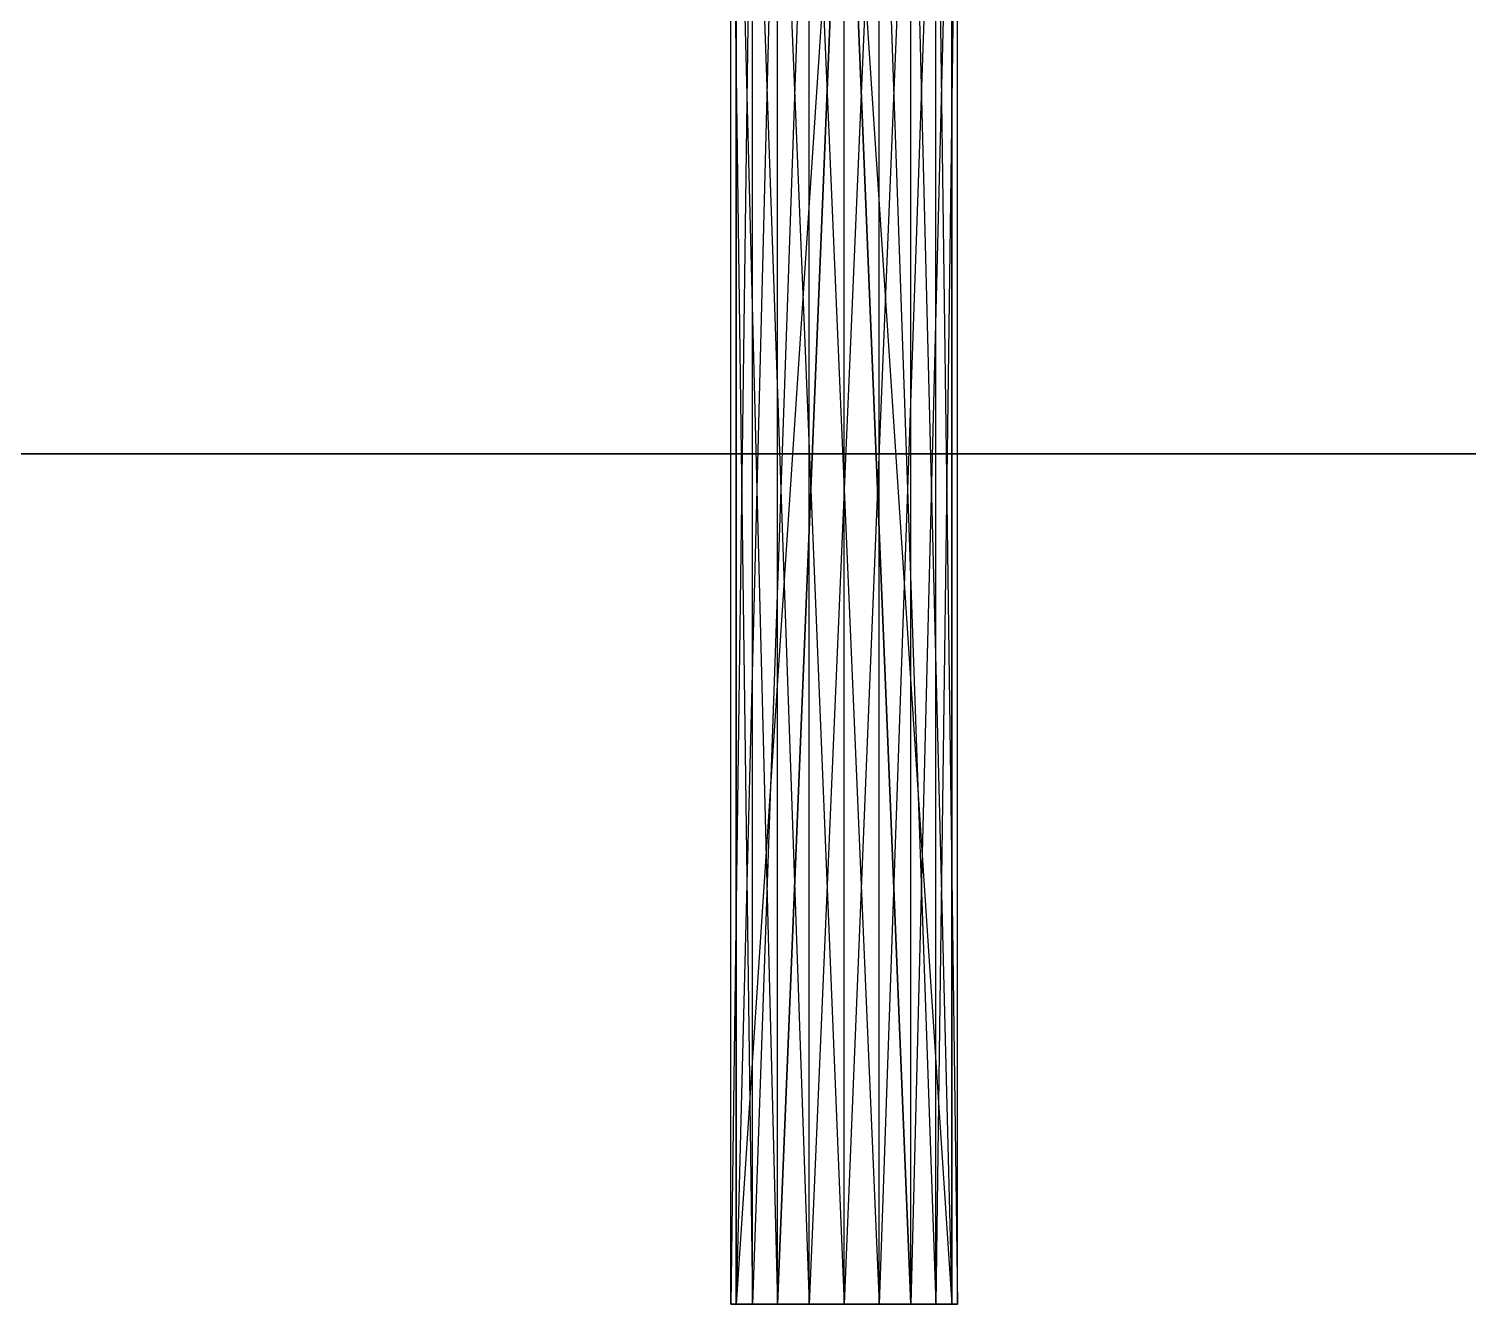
# Model space of a CAD drawing. Extents: x 0 to 4960, y -79 to 258.
# Drawn here: x 4703.4 to 4803.4, y -78.7 to 9.8 of the extents above; entities that cross this region are included whole.
import ezdxf

# ---------------------------------------------------------------- set-up
doc = ezdxf.new("R2010")
doc.units = 0
doc.layers.add('UB3D', color=1, linetype='CONTINUOUS')

msp = doc.modelspace()

# ---------------------------------------------------------------- linework, layer by layer
at = {"layer": 'UB3D', "color": 254}
for points in [[(4752.125984, -78.740157, -3500), (4752.125984, 34.452008, -3500), (4753.629921, -78.740157, -3504.629921)], [(4752.125984, 34.452008, -3500), (4753.629921, -78.740157, -3504.629921), (4753.629921, 34.452008, -3500)], [(4753.629921, -78.740157, -3495.370079), (4753.629921, 34.452008, -3495.370079), (4752.125984, -78.740157, -3500)], [(4753.629921, 34.452008, -3495.370079), (4752.125984, -78.740157, -3500), (4752.125984, 34.452008, -3500)], [(4755.370079, -78.740157, -3113.629921), (4760, 34.452008, -3113.629921), (4752.511811, -78.740157, -3117.566929)], [(4760, 34.452008, -3113.629921), (4752.511811, -78.740157, -3117.566929), (4752.511811, 34.452008, -3117.566929)], [(4752.511811, -78.740157, -3117.566929), (4752.511811, 34.452008, -3117.566929), (4752.511811, -78.740157, -3122.433071)], [(4752.511811, 34.452008, -3117.566929), (4752.511811, -78.740157, -3122.433071), (4752.511811, 34.452008, -3122.433071)], [(4752.511811, -78.740157, -3122.433071), (4752.511811, 34.452008, -3122.433071), (4755.370079, -78.740157, -3126.370079)], [(4752.511811, 34.452008, -3122.433071), (4755.370079, -78.740157, -3126.370079), (4755.370079, 34.452008, -3126.370079)], [(4755.370079, -78.740157, -2713.629921), (4755.370079, 34.452008, -2713.629921), (4752.511811, -78.740157, -2717.566929)], [(4755.370079, 34.452008, -2713.629921), (4752.511811, -78.740157, -2717.566929), (4752.511811, 34.452008, -2717.566929)], [(4752.511811, -78.740157, -2717.566929), (4752.511811, 34.452008, -2717.566929), (4752.511811, -78.740157, -2722.433071)], [(4752.511811, 34.452008, -2717.566929), (4752.511811, -78.740157, -2722.433071), (4752.511811, 34.452008, -2722.433071)], [(4752.511811, -78.740157, -2722.433071), (4752.511811, 34.452008, -2722.433071), (4755.370079, -78.740157, -2726.370079)], [(4752.511811, 34.452008, -2722.433071), (4755.370079, -78.740157, -2726.370079), (4755.370079, 34.452008, -2726.370079)], [(4755.370079, -78.740157, -1733.629921), (4760, 34.452008, -1733.629921), (4752.511811, -78.740157, -1737.566929)], [(4760, 34.452008, -1733.629921), (4752.511811, -78.740157, -1737.566929), (4752.511811, 34.452008, -1737.566929)], [(4752.511811, -78.740157, -1737.566929), (4752.511811, 34.452008, -1737.566929), (4752.511811, -78.740157, -1742.433071)], [(4752.511811, 34.452008, -1737.566929), (4752.511811, -78.740157, -1742.433071), (4752.511811, 34.452008, -1742.433071)], [(4752.511811, -78.740157, -1742.433071), (4752.511811, 34.452008, -1742.433071), (4755.370079, -78.740157, -1746.370079)], [(4752.511811, 34.452008, -1742.433071), (4755.370079, -78.740157, -1746.370079), (4755.370079, 34.452008, -1746.370079)], [(4755.370079, -78.740157, -1333.629921), (4755.370079, 34.452008, -1333.629921), (4752.511811, -78.740157, -1337.566929)], [(4755.370079, 34.452008, -1333.629921), (4752.511811, -78.740157, -1337.566929), (4752.511811, 34.452008, -1337.566929)], [(4752.511811, -78.740157, -1337.566929), (4752.511811, 34.452008, -1337.566929), (4752.511811, -78.740157, -1342.433071)], [(4752.511811, 34.452008, -1337.566929), (4752.511811, -78.740157, -1342.433071), (4752.511811, 34.452008, -1342.433071)], [(4752.511811, -78.740157, -1342.433071), (4752.511811, 34.452008, -1342.433071), (4755.370079, -78.740157, -1346.370079)], [(4752.511811, 34.452008, -1342.433071), (4755.370079, -78.740157, -1346.370079), (4755.370079, 34.452008, -1346.370079)], [(4753.629921, -78.740157, -3504.629921), (4753.629921, 34.452008, -3500), (4757.566929, -78.740157, -3507.488189)], [(4753.629921, 34.452008, -3500), (4757.566929, -78.740157, -3507.488189), (4757.566929, 34.452008, -3507.488189)], [(4757.566929, -78.740157, -3492.511811), (4757.566929, 34.452008, -3492.511811), (4753.629921, -78.740157, -3495.370079)], [(4757.566929, 34.452008, -3492.511811), (4753.629921, -78.740157, -3495.370079), (4753.629921, 34.452008, -3495.370079)], [(4760, -78.740157, -3112.125984), (4760, 34.452008, -3112.125984), (4755.370079, -78.740157, -3113.629921)], [(4760, 34.452008, -3112.125984), (4755.370079, -78.740157, -3113.629921), (4760, 34.452008, -3113.629921)], [(4755.370079, -78.740157, -3126.370079), (4755.370079, 34.452008, -3126.370079), (4760, -78.740157, -3127.874016)], [(4755.370079, 34.452008, -3126.370079), (4760, -78.740157, -3127.874016), (4760, 34.452008, -3127.874016)], [(4760, -78.740157, -2712.125984), (4760, 34.452008, -2712.125984), (4755.370079, -78.740157, -2713.629921)], [(4760, 34.452008, -2712.125984), (4755.370079, -78.740157, -2713.629921), (4755.370079, 34.452008, -2713.629921)], [(4755.370079, -78.740157, -2726.370079), (4755.370079, 34.452008, -2726.370079), (4760, -78.740157, -2727.874016)], [(4755.370079, 34.452008, -2726.370079), (4760, -78.740157, -2727.874016), (4760, 34.452008, -2727.874016)], [(4760, -78.740157, -1732.125984), (4760, 34.452008, -1732.125984), (4755.370079, -78.740157, -1733.629921)], [(4760, 34.452008, -1732.125984), (4755.370079, -78.740157, -1733.629921), (4760, 34.452008, -1733.629921)], [(4755.370079, -78.740157, -1746.370079), (4755.370079, 34.452008, -1746.370079), (4760, -78.740157, -1747.874016)], [(4755.370079, 34.452008, -1746.370079), (4760, -78.740157, -1747.874016), (4760, 34.452008, -1747.874016)], [(4760, -78.740157, -1332.125984), (4760, 34.452008, -1332.125984), (4755.370079, -78.740157, -1333.629921)], [(4760, 34.452008, -1332.125984), (4755.370079, -78.740157, -1333.629921), (4755.370079, 34.452008, -1333.629921)], [(4755.370079, -78.740157, -1346.370079), (4755.370079, 34.452008, -1346.370079), (4760, -78.740157, -1347.874016)], [(4755.370079, 34.452008, -1346.370079), (4760, -78.740157, -1347.874016), (4760, 34.452008, -1347.874016)], [(4757.566929, -78.740157, -3507.488189), (4757.566929, 34.452008, -3507.488189), (4762.433071, -78.740157, -3507.488189)], [(4757.566929, 34.452008, -3507.488189), (4762.433071, -78.740157, -3507.488189), (4762.433071, 34.452008, -3507.488189)], [(4762.433071, -78.740157, -3492.511811), (4762.433071, 34.452008, -3492.511811), (4757.566929, -78.740157, -3492.511811)], [(4762.433071, 34.452008, -3492.511811), (4757.566929, -78.740157, -3492.511811), (4757.566929, 34.452008, -3492.511811)], [(4760, -78.740157, -3127.874016), (4760, 34.452008, -3127.874016), (4764.629921, -78.740157, -3126.370079)], [(4760, 34.452008, -3127.874016), (4764.629921, -78.740157, -3126.370079), (4764.629921, 34.452008, -3126.370079)], [(4764.629921, -78.740157, -3113.629921), (4764.629921, 34.452008, -3113.629921), (4760, -78.740157, -3112.125984)], [(4764.629921, 34.452008, -3113.629921), (4760, -78.740157, -3112.125984), (4760, 34.452008, -3112.125984)], [(4760, -78.740157, -2727.874016), (4760, 34.452008, -2727.874016), (4764.629921, -78.740157, -2726.370079)], [(4760, 34.452008, -2727.874016), (4764.629921, -78.740157, -2726.370079), (4760, 34.452008, -2726.370079)], [(4764.629921, -78.740157, -2726.370079), (4760, 34.452008, -2726.370079), (4767.488189, -78.740157, -2722.433071)], [(4760, 34.452008, -2726.370079), (4767.488189, -78.740157, -2722.433071), (4767.488189, 34.452008, -2722.433071)], [(4764.629921, -78.740157, -2713.629921), (4764.629921, 34.452008, -2713.629921), (4760, -78.740157, -2712.125984)], [(4764.629921, 34.452008, -2713.629921), (4760, -78.740157, -2712.125984), (4760, 34.452008, -2712.125984)], [(4760, -78.740157, -1747.874016), (4760, 34.452008, -1747.874016), (4764.629921, -78.740157, -1746.370079)], [(4760, 34.452008, -1747.874016), (4764.629921, -78.740157, -1746.370079), (4764.629921, 34.452008, -1746.370079)], [(4764.629921, -78.740157, -1733.629921), (4764.629921, 34.452008, -1733.629921), (4760, -78.740157, -1732.125984)], [(4764.629921, 34.452008, -1733.629921), (4760, -78.740157, -1732.125984), (4760, 34.452008, -1732.125984)], [(4760, -78.740157, -1347.874016), (4760, 34.452008, -1347.874016), (4764.629921, -78.740157, -1346.370079)], [(4760, 34.452008, -1347.874016), (4764.629921, -78.740157, -1346.370079), (4760, 34.452008, -1346.370079)], [(4764.629921, -78.740157, -1346.370079), (4760, 34.452008, -1346.370079), (4767.488189, -78.740157, -1342.433071)], [(4760, 34.452008, -1346.370079), (4767.488189, -78.740157, -1342.433071), (4767.488189, 34.452008, -1342.433071)], [(4764.629921, -78.740157, -1333.629921), (4764.629921, 34.452008, -1333.629921), (4760, -78.740157, -1332.125984)], [(4764.629921, 34.452008, -1333.629921), (4760, -78.740157, -1332.125984), (4760, 34.452008, -1332.125984)], [(4762.433071, -78.740157, -3507.488189), (4762.433071, 34.452008, -3507.488189), (4766.370079, -78.740157, -3504.629921)], [(4762.433071, 34.452008, -3507.488189), (4766.370079, -78.740157, -3504.629921), (4766.370079, 34.452008, -3504.629921)], [(4766.370079, -78.740157, -3495.370079), (4766.370079, 34.452008, -3495.370079), (4762.433071, -78.740157, -3492.511811)], [(4766.370079, 34.452008, -3495.370079), (4762.433071, -78.740157, -3492.511811), (4762.433071, 34.452008, -3492.511811)], [(4764.629921, -78.740157, -3126.370079), (4764.629921, 34.452008, -3126.370079), (4767.488189, -78.740157, -3122.433071)], [(4764.629921, 34.452008, -3126.370079), (4767.488189, -78.740157, -3122.433071), (4767.488189, 34.452008, -3122.433071)], [(4767.488189, -78.740157, -3117.566929), (4767.488189, 34.452008, -3117.566929), (4764.629921, -78.740157, -3113.629921)], [(4767.488189, 34.452008, -3117.566929), (4764.629921, -78.740157, -3113.629921), (4764.629921, 34.452008, -3113.629921)], [(4767.488189, -78.740157, -2717.566929), (4767.488189, 34.452008, -2717.566929), (4764.629921, -78.740157, -2713.629921)], [(4767.488189, 34.452008, -2717.566929), (4764.629921, -78.740157, -2713.629921), (4764.629921, 34.452008, -2713.629921)], [(4764.629921, -78.740157, -1746.370079), (4764.629921, 34.452008, -1746.370079), (4767.488189, -78.740157, -1742.433071)], [(4764.629921, 34.452008, -1746.370079), (4767.488189, -78.740157, -1742.433071), (4767.488189, 34.452008, -1742.433071)], [(4767.488189, -78.740157, -1737.566929), (4767.488189, 34.452008, -1737.566929), (4764.629921, -78.740157, -1733.629921)], [(4767.488189, 34.452008, -1737.566929), (4764.629921, -78.740157, -1733.629921), (4764.629921, 34.452008, -1733.629921)], [(4767.488189, -78.740157, -1337.566929), (4767.488189, 34.452008, -1337.566929), (4764.629921, -78.740157, -1333.629921)], [(4767.488189, 34.452008, -1337.566929), (4764.629921, -78.740157, -1333.629921), (4764.629921, 34.452008, -1333.629921)], [(4766.370079, -78.740157, -3504.629921), (4766.370079, 34.452008, -3504.629921), (4767.874016, -78.740157, -3500)], [(4766.370079, 34.452008, -3504.629921), (4767.874016, -78.740157, -3500), (4767.874016, 34.452008, -3500)], [(4767.874016, -78.740157, -3500), (4767.874016, 34.452008, -3500), (4766.370079, -78.740157, -3495.370079)], [(4767.874016, 34.452008, -3500), (4766.370079, -78.740157, -3495.370079), (4766.370079, 34.452008, -3495.370079)], [(4767.488189, -78.740157, -3122.433071), (4767.488189, 34.452008, -3122.433071), (4767.488189, -78.740157, -3117.566929)], [(4767.488189, 34.452008, -3122.433071), (4767.488189, -78.740157, -3117.566929), (4767.488189, 34.452008, -3117.566929)], [(4767.488189, -78.740157, -2722.433071), (4767.488189, 34.452008, -2722.433071), (4767.488189, -78.740157, -2717.566929)], [(4767.488189, 34.452008, -2722.433071), (4767.488189, -78.740157, -2717.566929), (4767.488189, 34.452008, -2717.566929)], [(4767.488189, -78.740157, -1742.433071), (4767.488189, 34.452008, -1742.433071), (4767.488189, -78.740157, -1737.566929)], [(4767.488189, 34.452008, -1742.433071), (4767.488189, -78.740157, -1737.566929), (4767.488189, 34.452008, -1737.566929)], [(4767.488189, -78.740157, -1342.433071), (4767.488189, 34.452008, -1342.433071), (4767.488189, -78.740157, -1337.566929)], [(4767.488189, 34.452008, -1342.433071), (4767.488189, -78.740157, -1337.566929), (4767.488189, 34.452008, -1337.566929)], [(4760, -78.740157, -3500), (4752.125984, -78.740157, -3500), (4753.629921, -78.740157, -3504.629921)], [(4760, -78.740157, -3500), (4753.629921, -78.740157, -3495.370079), (4752.125984, -78.740157, -3500)], [(4760, -78.740157, -3120), (4755.370079, -78.740157, -3113.629921), (4752.511811, -78.740157, -3117.566929)], [(4760, -78.740157, -3120), (4752.511811, -78.740157, -3117.566929), (4752.511811, -78.740157, -3122.433071)], [(4760, -78.740157, -3120), (4752.511811, -78.740157, -3122.433071), (4755.370079, -78.740157, -3126.370079)], [(4760, -78.740157, -2720), (4755.370079, -78.740157, -2713.629921), (4752.511811, -78.740157, -2717.566929)], [(4760, -78.740157, -2720), (4752.511811, -78.740157, -2717.566929), (4752.511811, -78.740157, -2722.433071)], [(4760, -78.740157, -2720), (4752.511811, -78.740157, -2722.433071), (4755.370079, -78.740157, -2726.370079)], [(4760, -78.740157, -1740), (4755.370079, -78.740157, -1733.629921), (4752.511811, -78.740157, -1737.566929)], [(4760, -78.740157, -1740), (4752.511811, -78.740157, -1737.566929), (4752.511811, -78.740157, -1742.433071)], [(4760, -78.740157, -1740), (4752.511811, -78.740157, -1742.433071), (4755.370079, -78.740157, -1746.370079)], [(4760, -78.740157, -1340), (4755.370079, -78.740157, -1333.629921), (4752.511811, -78.740157, -1337.566929)], [(4760, -78.740157, -1340), (4752.511811, -78.740157, -1337.566929), (4752.511811, -78.740157, -1342.433071)], [(4760, -78.740157, -1340), (4752.511811, -78.740157, -1342.433071), (4755.370079, -78.740157, -1346.370079)], [(4760, -78.740157, -3500), (4753.629921, -78.740157, -3504.629921), (4757.566929, -78.740157, -3507.488189)], [(4760, -78.740157, -3500), (4757.566929, -78.740157, -3492.511811), (4753.629921, -78.740157, -3495.370079)], [(4760, -78.740157, -3120), (4760, -78.740157, -3112.125984), (4755.370079, -78.740157, -3113.629921)], [(4760, -78.740157, -3120), (4755.370079, -78.740157, -3126.370079), (4760, -78.740157, -3127.874016)], [(4760, -78.740157, -2720), (4760, -78.740157, -2712.125984), (4755.370079, -78.740157, -2713.629921)], [(4760, -78.740157, -2720), (4755.370079, -78.740157, -2726.370079), (4760, -78.740157, -2727.874016)], [(4760, -78.740157, -1740), (4760, -78.740157, -1732.125984), (4755.370079, -78.740157, -1733.629921)], [(4760, -78.740157, -1740), (4755.370079, -78.740157, -1746.370079), (4760, -78.740157, -1747.874016)], [(4760, -78.740157, -1340), (4760, -78.740157, -1332.125984), (4755.370079, -78.740157, -1333.629921)], [(4760, -78.740157, -1340), (4755.370079, -78.740157, -1346.370079), (4760, -78.740157, -1347.874016)], [(4760, -78.740157, -3500), (4757.566929, -78.740157, -3507.488189), (4762.433071, -78.740157, -3507.488189)], [(4760, -78.740157, -3500), (4762.433071, -78.740157, -3492.511811), (4757.566929, -78.740157, -3492.511811)], [(4760, -78.740157, -3120), (4760, -78.740157, -3127.874016), (4764.629921, -78.740157, -3126.370079)], [(4760, -78.740157, -3120), (4764.629921, -78.740157, -3126.370079), (4767.488189, -78.740157, -3122.433071)], [(4760, -78.740157, -3120), (4767.488189, -78.740157, -3122.433071), (4767.488189, -78.740157, -3117.566929)], [(4760, -78.740157, -3120), (4767.488189, -78.740157, -3117.566929), (4764.629921, -78.740157, -3113.629921)], [(4760, -78.740157, -3120), (4764.629921, -78.740157, -3113.629921), (4760, -78.740157, -3112.125984)], [(4760, -78.740157, -2720), (4760, -78.740157, -2727.874016), (4764.629921, -78.740157, -2726.370079)], [(4760, -78.740157, -2720), (4764.629921, -78.740157, -2726.370079), (4767.488189, -78.740157, -2722.433071)], [(4760, -78.740157, -2720), (4767.488189, -78.740157, -2722.433071), (4767.488189, -78.740157, -2717.566929)], [(4760, -78.740157, -2720), (4767.488189, -78.740157, -2717.566929), (4764.629921, -78.740157, -2713.629921)], [(4760, -78.740157, -2720), (4764.629921, -78.740157, -2713.629921), (4760, -78.740157, -2712.125984)], [(4760, -78.740157, -3500), (4762.433071, -78.740157, -3507.488189), (4766.370079, -78.740157, -3504.629921)], [(4760, -78.740157, -3500), (4766.370079, -78.740157, -3504.629921), (4767.874016, -78.740157, -3500)], [(4760, -78.740157, -3500), (4767.874016, -78.740157, -3500), (4766.370079, -78.740157, -3495.370079)], [(4760, -78.740157, -3500), (4766.370079, -78.740157, -3495.370079), (4762.433071, -78.740157, -3492.511811)], [(4760, -78.740157, -1740), (4760, -78.740157, -1747.874016), (4764.629921, -78.740157, -1746.370079)], [(4760, -78.740157, -1740), (4764.629921, -78.740157, -1746.370079), (4767.488189, -78.740157, -1742.433071)], [(4760, -78.740157, -1740), (4767.488189, -78.740157, -1742.433071), (4767.488189, -78.740157, -1737.566929)], [(4760, -78.740157, -1740), (4767.488189, -78.740157, -1737.566929), (4764.629921, -78.740157, -1733.629921)], [(4760, -78.740157, -1740), (4764.629921, -78.740157, -1733.629921), (4760, -78.740157, -1732.125984)], [(4760, -78.740157, -1340), (4760, -78.740157, -1347.874016), (4764.629921, -78.740157, -1346.370079)], [(4760, -78.740157, -1340), (4764.629921, -78.740157, -1346.370079), (4767.488189, -78.740157, -1342.433071)], [(4760, -78.740157, -1340), (4767.488189, -78.740157, -1342.433071), (4767.488189, -78.740157, -1337.566929)], [(4760, -78.740157, -1340), (4767.488189, -78.740157, -1337.566929), (4764.629921, -78.740157, -1333.629921)], [(4760, -78.740157, -1340), (4764.629921, -78.740157, -1333.629921), (4760, -78.740157, -1332.125984)]]:
    msp.add_3dface(points, dxfattribs=at)
at = {"layer": 'UB3D', "color": 94}
for points in [[(0, 19.685039, -3870), (4960.050236, 19.685039, -3870), (4960.050236, -19.685039, -3870), (0, -19.685039, -3870)], [(4960.050236, 19.685039, -719.999961), (0, 19.685039, -719.999961), (0, -19.685039, -719.999961), (4960.050236, -19.685039, -719.999961)], [(0, -19.685039, -719.999961), (4960.050236, -19.685039, -719.999961), (4960.050236, -19.685039, -3870)], [(0, -19.685039, -719.999961), (4960.050236, -19.685039, -3870), (0, -19.685039, -3870)]]:
    msp.add_3dface(points, dxfattribs=at)

doc.saveas('drawing.dxf')
